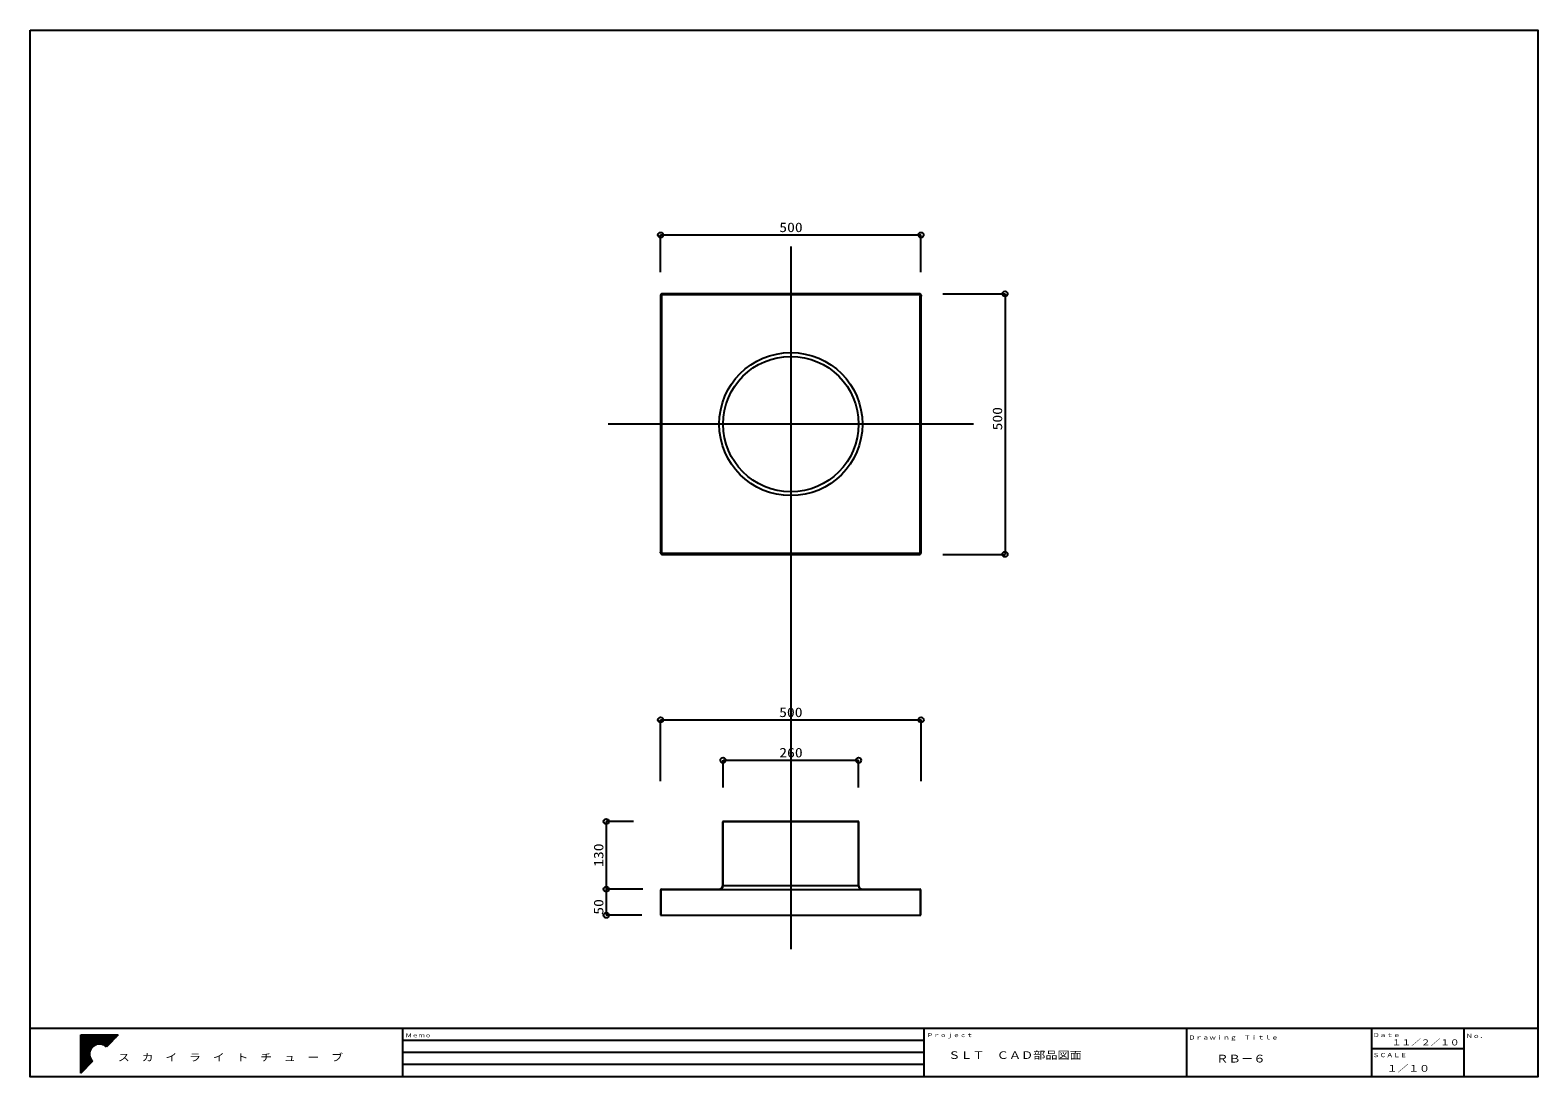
# Model space of a CAD drawing. Units: millimetres at full size. Extents: x -1447 to 1447, y -1005 to 1005.
import ezdxf
from ezdxf.enums import TextEntityAlignment as Align

# ---------------------------------------------------------------- set-up
doc = ezdxf.new("R2010")
doc.units = ezdxf.units.MM
doc.header["$LTSCALE"] = 7.6
for name, color, linetype in [('0-1___', 134, 'Continuous'), ('0-3__0-2_用紙フォ__マット_1_1_', 134, 'Continuous'), ('F-F', 134, 'Continuous')]:
    doc.layers.add(name, color=color, linetype=linetype)
doc.styles.add('ＭＳ ゴシック', font='')
doc.styles.get('ＭＳ ゴシック').set_extended_font_data('MS Gothic')

msp = doc.modelspace()

# ---------------------------------------------------------------- linework, layer by layer
at = {"layer": '0-1___', "color": 3}
for p, q in [((-1396.925, -911.252), (1446.625, -911.252)), ((-732.365, -911.252), (-732.365, -1003.282)), ((268.025, -911.252), (268.025, -1003.282)), ((772.125, -911.252), (772.125, -1003.282)), ((1304.625, -911.252), (1304.625, -1003.282))]:
    msp.add_line(p, q, dxfattribs=at)
at = {"layer": '0-1___'}
for p, q in [((1127.125, -911.252), (1127.125, -1003.282)), ((1127.125, -950.167), (1304.625, -950.167))]:
    msp.add_line(p, q, dxfattribs=at)
at = {"layer": '0-1___', "color": 6}
for p, q in [((-732.266, -934.259), (268.025, -934.259)), ((-732.266, -980.274), (268.025, -980.274)), ((-731.383, -957.267), (268.025, -957.267))]:
    msp.add_line(p, q, dxfattribs=at)
at = {"layer": '0-1___', "color": 3}
msp.add_lwpolyline([(-1446.625, 1004.65), (1446.625, 1004.65), (1446.625, -1004.65), (-1446.625, -1004.65)], close=True, dxfattribs=at)
msp.add_lwpolyline([(-1446.625, -911.252), (1446.625, -911.252), (1446.625, -1003.282)], dxfattribs=at)
at = {"layer": '0-3__0-2_用紙フォ__マット_1_1_'}
for p, q in [((-1349.584, -924.024), (-1277.687, -924.024)), ((-1349.584, -997.606), (-1349.584, -924.024)), ((-1349.584, -925.444), (-1279.074, -925.444)), ((-1277.687, -924.024), (-1300.241, -947.107)), ((-1349.584, -926.864), (-1280.462, -926.864)), ((-1349.584, -928.284), (-1281.849, -928.284)), ((-1349.584, -929.704), (-1283.237, -929.704)), ((-1349.584, -931.124), (-1284.624, -931.124)), ((-1349.584, -932.544), (-1286.012, -932.544)), ((-1349.584, -933.964), (-1287.399, -933.964)), ((-1349.584, -935.384), (-1288.787, -935.384)), ((-1349.584, -936.804), (-1290.174, -936.804)), ((-1349.584, -938.224), (-1291.562, -938.224)), ((-1349.584, -939.644), (-1292.949, -939.644)), ((-1349.584, -941.064), (-1294.337, -941.064)), ((-1349.584, -942.484), (-1319.23, -942.484)), ((-1349.584, -943.904), (-1322.654, -943.904)), ((-1349.584, -945.324), (-1324.92, -945.324)), ((-1349.584, -946.744), (-1326.648, -946.744)), ((-1349.584, -948.164), (-1328.032, -948.164)), ((-1349.584, -949.584), (-1329.165, -949.584)), ((-1349.584, -951.004), (-1330.099, -951.004)), ((-1349.584, -952.424), (-1330.866, -952.424)), ((-1349.584, -953.844), (-1331.488, -953.844)), ((-1308.041, -942.484), (-1295.724, -942.484)), ((-1304.616, -943.904), (-1297.111, -943.904)), ((-1302.35, -945.324), (-1298.499, -945.324)), ((-1349.584, -955.264), (-1331.979, -955.264)), ((-1349.584, -956.684), (-1332.35, -956.684)), ((-1349.584, -958.104), (-1332.608, -958.104)), ((-1349.584, -959.524), (-1332.757, -959.524)), ((-1349.584, -960.944), (-1332.8, -960.944)), ((-1349.584, -962.364), (-1332.738, -962.364)), ((-1349.584, -963.784), (-1332.569, -963.784)), ((-1349.584, -965.204), (-1332.291, -965.204)), ((-1349.584, -966.624), (-1331.899, -966.624)), ((-1349.584, -968.044), (-1331.385, -968.044)), ((-1349.584, -969.464), (-1330.738, -969.464)), ((-1349.584, -970.884), (-1329.943, -970.884)), ((-1349.584, -972.304), (-1328.975, -972.304)), ((-1349.584, -973.724), (-1327.801, -973.724)), ((-1327.027, -974.521), (-1349.584, -997.606)), ((-1349.584, -975.144), (-1327.636, -975.144)), ((-1349.584, -976.564), (-1329.024, -976.564)), ((-1349.584, -977.984), (-1330.411, -977.984)), ((-1349.584, -979.404), (-1331.798, -979.404)), ((-1349.584, -980.824), (-1333.186, -980.824)), ((-1349.584, -982.244), (-1334.573, -982.244)), ((-1349.584, -983.664), (-1335.961, -983.664)), ((-1349.584, -985.084), (-1337.348, -985.084)), ((-1349.584, -986.504), (-1338.736, -986.504)), ((-1349.584, -987.924), (-1340.123, -987.924)), ((-1349.584, -989.344), (-1341.511, -989.344)), ((-1349.584, -990.764), (-1342.898, -990.764)), ((-1349.584, -992.184), (-1344.286, -992.184)), ((-1349.584, -993.604), (-1345.673, -993.604)), ((-1349.584, -995.024), (-1347.061, -995.024)), ((-1349.584, -996.444), (-1348.448, -996.444))]:
    msp.add_line(p, q, dxfattribs=at)
for start, end in [(45.66363, 224.51236), (224.51236, 225.66363)]:
    msp.add_arc((-1313.635, -960.815), 19.166, start, end, dxfattribs=at)
at = {"layer": 'F-F', "color": 4}
for p, q in [((-236.845, 539.935), (-236.845, 611.466)), ((-236.845, 611.466), (262.855, 611.466)), ((262.855, 539.935), (262.855, 611.466)), ((304.669, 498.39), (424.123, 498.39)), ((424.123, 498.39), (424.123, -1.61)), ((304.669, -1.61), (424.123, -1.61)), ((-236.845, -436.883), (-236.845, -319.487)), ((-236.845, -319.487), (263.155, -319.487)), ((263.155, -436.883), (263.155, -319.487)), ((-116.962, -449.331), (-116.962, -396.918)), ((-116.962, -396.918), (143.038, -396.918)), ((143.038, -449.264), (143.038, -396.918)), ((-289.032, -514.466), (-341.093, -514.466)), ((-341.093, -514.466), (-341.093, -644.466)), ((143.724, -514.466), (-117.648, -514.466)), ((-116.962, -514.654), (143.038, -514.654)), ((-270.63, -644.466), (-341.093, -644.466)), ((-287.114, -644.466), (-341.093, -644.466)), ((-341.093, -644.466), (-341.093, -694.466)), ((-124.199, -645.178), (150.275, -645.178)), ((143.21, -638.112), (-117.134, -638.112)), ((-272.635, -694.466), (-341.093, -694.466)), ((-236.133, -694.466), (261.91, -694.466))]:
    msp.add_line(p, q, dxfattribs=at)
at = {"layer": 'F-F', "color": 7}
for p, q in [((13.155, 589.14), (13.155, -759.282)), ((363.547, 248.39), (-337.538, 248.39))]:
    msp.add_line(p, q, dxfattribs=at)
at = {"layer": 'F-F'}
for p, q in [((-236.845, 495.645), (-236.845, 494.026)), ((-236.133, 495.645), (-236.845, 495.645)), ((-236.845, 494.026), (-236.845, 2.754)), ((-236.845, 494.026), (-234.863, 494.026)), ((-236.133, 495.645), (-236.133, 494.026)), ((-234.863, 496.408), (-234.863, 498.39)), ((261.172, 498.39), (-234.863, 498.39)), ((-234.863, 496.408), (-234.863, 494.026)), ((261.172, 496.408), (-234.863, 496.408)), ((-234.863, 494.026), (-234.863, 2.754)), ((261.172, 498.39), (261.172, 496.408)), ((261.172, 496.408), (261.172, 494.026)), ((261.172, 494.026), (263.155, 494.026)), ((261.172, 2.754), (261.172, 494.026)), ((262.443, 495.645), (262.443, 494.026)), ((262.443, 495.645), (263.155, 495.645)), ((263.155, 495.645), (263.155, 494.026)), ((263.155, 2.754), (263.155, 494.026)), ((-234.863, 2.754), (-236.845, 2.754)), ((-236.845, 1.135), (-236.845, 2.754)), ((-236.133, 1.135), (-236.845, 1.135)), ((-236.133, 1.135), (-236.133, 2.754)), ((-234.863, 0.373), (-234.863, 2.754)), ((-234.863, -1.61), (-234.863, 0.373)), ((-234.863, 0.373), (261.172, 0.373)), ((263.155, 2.754), (261.172, 2.754)), ((261.172, 0.373), (261.172, 2.754)), ((261.172, 0.373), (261.172, -1.61)), ((262.443, 1.135), (262.443, 2.754)), ((262.443, 1.135), (263.155, 1.135)), ((263.155, 1.135), (263.155, 2.754)), ((-234.863, -1.61), (261.172, -1.61)), ((-117.845, -515.93), (-117.845, -638.112)), ((-116.962, -514.654), (-117.648, -514.466)), ((-117.134, -515.93), (-117.134, -638.112)), ((143.038, -514.654), (143.724, -514.466)), ((143.21, -638.112), (143.21, -515.93)), ((143.921, -638.112), (143.921, -515.93)), ((-117.845, -528.71), (-117.845, -530.151)), ((143.921, -530.151), (143.921, -528.71)), ((-117.845, -624.196), (-117.845, -625.637)), ((143.921, -625.637), (143.921, -624.196)), ((-236.845, -646.449), (-236.845, -694.466)), ((-236.133, -646.449), (-236.133, -694.466)), ((-234.863, -644.466), (-124.199, -644.466)), ((-234.863, -645.178), (-124.199, -645.178)), ((150.275, -644.466), (260.639, -644.466)), ((150.275, -645.178), (260.639, -645.178)), ((261.91, -694.466), (261.91, -646.449)), ((262.621, -694.466), (262.621, -646.449)), ((-236.845, -694.466), (-236.133, -694.466)), ((261.91, -694.466), (262.621, -694.466))]:
    msp.add_line(p, q, dxfattribs=at)
at = {"layer": 'F-F', "color": 4}
for centre in [(-236.845, 611.466), (262.855, 611.466), (424.123, 498.39), (424.123, -1.61), (-236.845, -319.487), (263.155, -319.487), (-116.962, -396.918), (143.038, -396.918), (-341.093, -514.466), (-341.093, -644.466), (-341.093, -644.466), (-341.093, -694.466)]:
    msp.add_circle(centre, 5, dxfattribs=at)
at = {"layer": 'F-F'}
for radius in [137.354, 130]:
    msp.add_circle((13.155, 248.39), radius, dxfattribs=at)
for centre, radius, start, end in [((-234.863, 495.645), 1.982, 90, 180), ((-234.863, 495.645), 1.271, 90, 180), ((261.172, 495.645), 1.982, 0, 90), ((261.172, 495.645), 1.271, 0, 90), ((-234.863, 1.135), 1.982, 180, 270), ((-234.863, 1.135), 1.271, 180, 270), ((261.172, 1.135), 1.982, 270, 0), ((261.172, 1.135), 1.271, 270, 0), ((-112.305, -515.93), 5.541, 164.67529, 180), ((-112.305, -515.93), 4.829, 164.67529, 180), ((138.381, -515.93), 4.829, 0, 15.32471), ((138.381, -515.93), 5.541, 0, 15.32471), ((-234.863, -646.449), 1.982, 90, 180), ((-234.863, -646.449), 1.271, 90, 180), ((-124.199, -638.112), 6.354, 270, 0), ((-124.199, -638.112), 7.066, 270, 0), ((150.275, -638.112), 7.066, 180, 270), ((150.275, -638.112), 6.354, 180, 270), ((260.639, -646.449), 1.982, 0, 90), ((260.639, -646.449), 1.271, 0, 90)]:
    msp.add_arc(centre, radius, start, end, dxfattribs=at)

# ---------------------------------------------------------------- texts
at = {"layer": '0-1___', "style": 'ＭＳ ゴシック', "width": 1.2}
for s, height, p in [('Ｍｅｍｏ', 7.372, (-726.339, -931.011)), ('Ｐｒｏｊｅｃｔ', 7.53, (274.051, -930.648)), ('Ｄｒａｗｉｎｇ\u3000Ｔｉｔｌｅ', 7.89, (776.187, -935.513)), ('Ｄａｔｅ', 7.89, (1129.59, -930.648)), ('Ｎｏ．', 7.89, (1308.53, -932.439)), ('ＳＬＴ\u3000ＣＡＤ部品図面', 14.23, (315.18, -974.482)), ('１１／２／１０', 11.36, (1166.191, -947.761)), ('ＲＢ－６', 14.52, (829.193, -981.455)), ('ＳＣＡＬＥ', 7.89, (1129.383, -969.238)), ('１／１０', 12.62, (1156.798, -998.644))]:
    msp.add_text(s, height=height, dxfattribs=at).set_placement(p, align=Align.BOTTOM_LEFT)
at = {"layer": '0-1___', "color": 6, "style": 'ＭＳ ゴシック', "width": 1.2}
msp.add_text('ス\u3000カ\u3000イ\u3000ラ\u3000イ\u3000ト\u3000チ\u3000ュ\u3000ー\u3000ブ', height=13.89, dxfattribs=at).set_placement((-1278.089, -978.487), align=Align.BOTTOM_LEFT)
at = {"layer": 'F-F', "color": 4, "style": 'ＭＳ ゴシック', "width": 1.2}
for s, p in [('500', (-9.054, 611.466)), ('500', (-9.321, -319.487)), ('260', (-9.021, -396.918))]:
    msp.add_text(s, height=18.33, dxfattribs=at).set_placement(p, align=Align.BOTTOM_LEFT)
for s, p in [('500', (424.123, 236.309)), ('130', (-341.093, -601.525)), ('50', (-341.093, -693.4))]:
    msp.add_text(s, height=18.33, rotation=90, dxfattribs=at).set_placement(p, align=Align.BOTTOM_LEFT)

doc.saveas('drawing.dxf')
